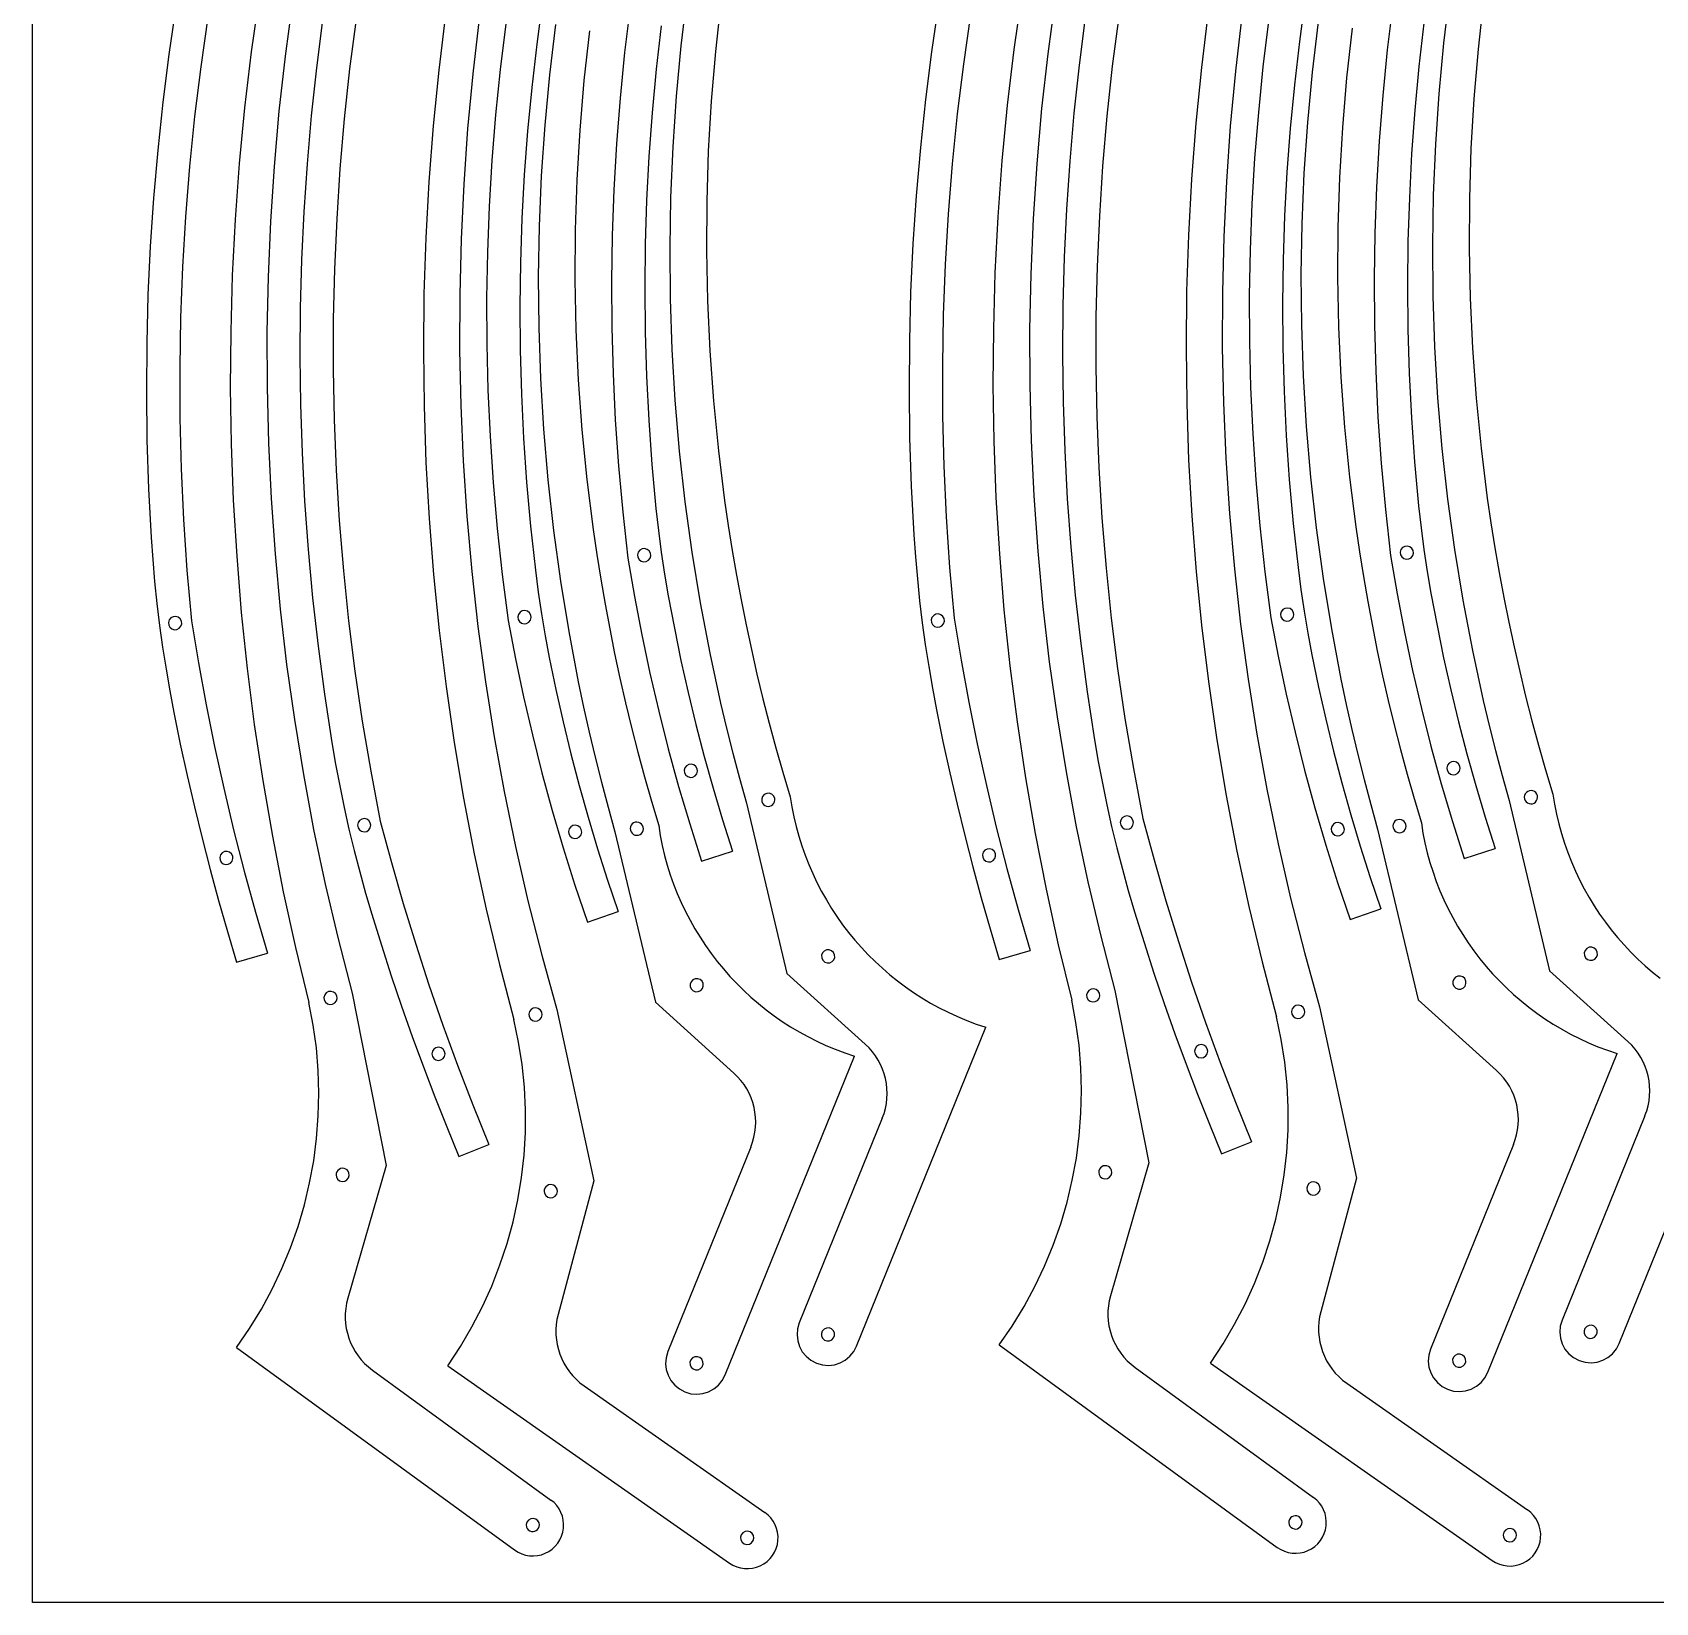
# Model space of a CAD drawing. Extents: x 0 to 2413, y 0 to 1207.
# Drawn here: x 0 to 735, y 0 to 711 of the extents above; entities that cross this region are included whole.
import ezdxf

# ---------------------------------------------------------------- set-up
doc = ezdxf.new("R2010")
doc.units = 0

msp = doc.modelspace()

# ---------------------------------------------------------------- linework, layer by layer
at = {"layer": 'Layer 1', "color": 7}
for points in [[(296.574326, 728.112916), (293.858729, 705.346727), (291.723201, 682.515329), (290.169233, 659.630005), (289.198318, 636.702041), (288.811947, 613.742722), (289.011612, 590.763331), (289.798805, 567.775153), (291.175019, 544.789473), (293.141745, 521.817575), (295.700475, 498.870744), (298.852701, 475.960265), (302.599915, 453.097422), (306.943609, 430.293499), (309.339602, 418.91716), (311.885274, 407.559782), (314.580813, 396.222777), (317.426404, 384.907555), (320.422234, 373.615526), (323.568489, 362.348102)], [(448.27705, 728.954141), (444.735164, 703.789193), (441.752451, 678.554853), (439.329924, 653.260588), (437.468595, 627.915865), (436.169478, 602.530149), (435.433584, 577.112907), (435.261927, 551.673606), (435.655519, 526.221712), (436.615373, 500.766692), (438.142502, 475.318013), (440.237918, 449.88514), (442.902633, 424.477541), (446.137662, 399.104681), (449.944015, 373.776028), (454.322707, 348.501048), (459.274749, 323.289207), (464.801154, 298.149972), (470.902935, 273.092809)], [(642.070326, 729.292916), (639.354729, 706.526727), (637.219201, 683.695329), (635.665233, 660.810005), (634.694318, 637.882041), (634.307947, 614.922722), (634.507612, 591.943331), (635.294805, 568.955153), (636.671019, 545.969473), (638.637745, 522.997575), (641.196475, 500.050744), (644.348701, 477.140265), (648.095915, 454.277422), (652.439609, 431.473499), (654.835602, 420.09716), (657.381274, 408.739782), (660.076813, 397.402777), (662.922404, 386.087555), (665.918234, 374.795526), (669.064489, 363.528102)], [(65.130489, 723.117704), (61.943826, 701.516979), (59.185415, 679.844743), (56.856902, 658.1073), (54.959934, 636.310954), (53.496159, 614.462008), (52.467224, 592.566765), (51.874775, 570.631528), (51.720461, 548.662601), (52.005929, 526.666287), (52.732825, 504.64889), (53.902797, 482.616712)], [(102.78105, 727.774141), (99.239164, 702.609193), (96.256451, 677.374853), (93.833924, 652.080588), (91.972595, 626.735865), (90.673478, 601.350149), (89.937584, 575.932907), (89.765927, 550.493606), (90.159519, 525.041712), (91.119373, 499.586692), (92.646502, 474.138013), (94.741918, 448.70514), (97.406633, 423.297541), (100.641662, 397.924681), (104.448015, 372.596028), (108.826707, 347.321048), (113.778749, 322.109207), (119.305154, 296.969972), (125.406935, 271.912809)], [(117.935543, 725.497924), (114.589247, 700.656281), (111.807955, 675.748136), (109.592649, 650.783288), (107.94431, 625.771533), (106.863919, 600.722671), (106.352459, 575.6465), (106.41091, 550.552817), (107.040256, 525.451422), (108.241476, 500.352113), (110.015554, 475.264688), (112.36347, 450.198944), (115.286206, 425.164682), (118.784745, 400.171698), (122.860067, 375.229791), (127.513154, 350.348759), (132.744988, 325.538401), (138.556551, 300.808515), (144.948824, 276.1689)], [(231.250689, 725.841961), (228.575414, 706.209357), (226.299543, 686.518483), (224.424355, 666.775436), (222.951128, 646.986316), (221.88114, 627.157219), (221.21567, 607.294244), (220.955996, 587.403489), (221.103397, 567.491052), (221.659151, 547.563031), (222.624537, 527.625524), (224.000832, 507.684628), (225.789316, 487.746443), (227.991267, 467.817066)], [(270.829008, 722.96069), (268.346438, 702.353943), (266.295526, 681.688709), (264.677743, 660.971746), (263.494559, 640.209817), (262.747444, 619.409682), (262.437871, 598.578103), (262.567308, 577.721839), (263.137226, 556.847652), (264.149097, 535.962302), (265.604391, 515.072551), (267.504578, 494.18516), (269.851129, 473.306888)], [(311.989972, 725.226846), (309.504467, 702.772876), (307.605026, 680.25816), (306.293096, 657.69439), (305.570127, 635.09326), (305.437569, 612.466464), (305.896869, 589.825695), (306.949477, 567.182647), (308.596842, 544.549013), (310.840413, 521.936486), (313.681639, 499.356761), (315.326825, 488.082852), (317.121969, 476.82153), (319.06725, 465.574254), (321.162851, 454.342487), (323.408952, 443.12769), (325.805734, 431.931326), (328.35338, 420.754855), (331.052069, 409.599739), (333.901983, 398.467441), (336.903303, 387.359422), (340.05621, 376.277143), (343.360885, 365.222066)], [(410.626489, 724.297704), (407.439826, 702.696979), (404.681415, 681.024743), (402.352902, 659.2873), (400.455934, 637.490954), (398.992159, 615.642008), (397.963224, 593.746765), (397.370775, 571.811528), (397.216461, 549.842601), (397.501929, 527.846287), (398.228825, 505.82889), (399.398797, 483.796712)], [(463.431543, 726.677924), (460.085247, 701.836281), (457.303955, 676.928136), (455.088649, 651.963288), (453.44031, 626.951533), (452.359919, 601.902671), (451.848459, 576.8265), (451.90691, 551.732817), (452.536256, 526.631422), (453.737476, 501.532113), (455.511554, 476.444688), (457.85947, 451.378944), (460.782206, 426.344682), (464.280745, 401.351698), (468.356067, 376.409791), (473.009154, 351.528759), (478.240988, 326.718401), (484.052551, 301.988515), (490.444824, 277.3489)], [(532.787216, 720.798922), (529.706165, 695.573406), (527.185464, 670.288736), (525.22595, 644.954397), (523.828464, 619.579871), (522.993845, 594.174642), (522.722932, 568.748194), (523.016565, 543.310009), (523.875583, 517.869572), (525.300825, 492.436365), (527.29313, 467.019873), (529.853339, 441.629578), (532.98229, 416.274964), (536.680823, 390.965515), (540.949777, 365.710714), (545.789991, 340.520044), (551.202305, 315.402989), (557.187559, 290.369032), (563.746591, 265.427657)], [(576.746689, 727.021961), (574.071414, 707.389357), (571.795543, 687.698483), (569.920355, 667.955436), (568.447128, 648.166316), (567.37714, 628.337219), (566.71167, 608.474244), (566.451996, 588.583489), (566.599397, 568.671052), (567.155151, 548.743031), (568.120537, 528.805524), (569.496832, 508.864628), (571.285316, 488.926443), (573.487267, 468.997066)], [(616.325008, 724.14069), (613.842438, 703.533943), (611.791526, 682.868709), (610.173743, 662.151746), (608.990559, 641.389817), (608.243444, 620.589682), (607.933871, 599.758103), (608.063308, 578.901839), (608.633226, 558.027652), (609.645097, 537.142302), (611.100391, 516.252551), (613.000578, 495.36516), (615.347129, 474.486888)], [(657.485972, 726.406846), (655.000467, 703.952876), (653.101026, 681.43816), (651.789096, 658.87439), (651.066127, 636.27326), (650.933569, 613.646464), (651.392869, 591.005695), (652.445477, 568.362647), (654.092842, 545.729013), (656.336413, 523.116486), (659.177639, 500.536761), (660.822825, 489.262852), (662.617969, 478.00153), (664.56325, 466.754254), (666.658851, 455.522487), (668.904952, 444.30769), (671.301734, 433.111326), (673.84938, 421.934855), (676.548069, 410.779739), (679.397983, 399.647441), (682.399303, 388.539422), (685.55221, 377.457143), (688.856885, 366.402066)], [(79.610209, 718.44723), (76.360449, 695.934166), (73.582987, 673.345773), (71.279616, 650.689446), (69.452129, 627.972583), (68.102319, 605.202581), (67.231978, 582.386835), (66.842901, 559.532744), (66.936879, 536.647703), (67.515706, 513.739109), (68.581176, 490.81436), (70.13508, 467.880852), (72.179212, 444.945983)], [(131.499648, 717.045515), (128.74857, 695.41429), (126.426668, 673.728645), (124.534958, 651.995015), (123.074452, 630.219837), (122.046164, 608.409545), (121.451109, 586.570575), (121.2903, 564.709363), (121.56475, 542.832345), (122.275475, 520.945956), (123.423487, 499.056632), (125.009801, 477.170809), (127.03543, 455.294921), (129.501388, 433.435406), (132.40869, 411.598698), (135.758348, 389.791233)], [(146.701782, 717.474362), (143.801949, 694.937794), (141.375355, 672.342964), (139.42305, 649.697411), (137.946085, 627.008671), (136.94551, 604.284284), (136.422376, 581.531787), (136.377734, 558.758719), (136.812632, 535.972617), (137.728123, 513.181021), (139.125257, 490.391468), (141.005084, 467.611496), (143.368654, 444.848644), (146.217018, 422.11045), (149.551226, 399.404451), (153.372329, 376.738187), (157.681378, 354.119195)], [(187.291216, 719.618922), (184.210165, 694.393406), (181.689464, 669.108736), (179.72995, 643.774397), (178.332464, 618.399871), (177.497845, 592.994642), (177.226932, 567.568194), (177.520565, 542.130009), (178.379583, 516.689572), (179.804825, 491.256365), (181.79713, 465.839873), (184.357339, 440.449578), (187.48629, 415.094964), (191.184823, 389.785515), (195.453777, 364.530714), (200.293991, 339.340044), (205.706305, 314.222989), (211.691559, 289.189032), (218.250591, 264.247657)], [(202.484792, 717.620245), (199.593387, 692.721558), (197.268107, 667.766713), (195.509755, 642.765524), (194.319133, 617.727807), (193.697043, 592.663376), (193.644288, 567.582046), (194.16167, 542.493631), (195.24999, 517.407945), (196.910053, 492.334804), (199.142659, 467.284022), (201.948611, 442.265413), (205.328712, 417.288792), (209.283763, 392.363974), (213.814567, 367.500774), (218.921927, 342.709005), (224.606643, 317.998483), (230.86952, 293.379022), (237.711359, 268.860437)], [(214.609837, 715.314657), (212.073201, 694.723331), (209.967873, 674.074633), (208.2952, 653.37535), (207.05653, 632.632268), (206.253209, 611.852174), (205.886583, 591.041855), (205.957999, 570.208098), (206.468804, 549.357689), (207.420345, 528.497414), (208.813968, 507.634061), (210.651021, 486.774415), (212.932849, 465.925265), (215.6608, 445.093395)], [(237.028335, 715.043256), (234.312738, 692.277068), (232.177209, 669.445669), (230.623242, 646.560346), (229.652326, 623.632382), (229.265955, 600.673062), (229.46562, 577.693671), (230.252814, 554.705493), (231.629027, 531.719813), (233.595753, 508.747915), (236.154483, 485.801085), (239.306709, 462.890605), (243.053923, 440.027762), (247.397617, 417.22384), (249.79361, 405.8475), (252.339283, 394.490123), (255.034821, 383.153117), (257.880412, 371.837895), (260.876242, 360.545867), (264.022498, 349.278442)], [(284.902911, 714.49707), (282.667004, 694.791615), (280.832149, 675.032743), (279.399734, 655.226527), (278.37115, 635.379041), (277.747786, 615.49636), (277.531033, 595.584556), (277.72228, 575.649703), (278.322916, 555.697875), (279.334332, 535.735146), (280.757916, 515.767588), (282.59506, 495.801277)], [(425.106209, 719.62723), (421.856449, 697.114166), (419.078987, 674.525773), (416.775616, 651.869446), (414.948129, 629.152583), (413.598319, 606.382581), (412.727978, 583.566835), (412.338901, 560.712744), (412.432879, 537.827703), (413.011706, 514.919109), (414.077176, 491.99436), (415.63108, 469.060852), (417.675212, 446.125983)], [(476.995648, 718.225515), (474.24457, 696.59429), (471.922668, 674.908645), (470.030958, 653.175015), (468.570452, 631.399837), (467.542164, 609.589545), (466.947109, 587.750575), (466.7863, 565.889363), (467.06075, 544.012345), (467.771475, 522.125956), (468.919487, 500.236632), (470.505801, 478.350809), (472.53143, 456.474921), (474.997388, 434.615406), (477.90469, 412.778698), (481.254348, 390.971233)], [(492.197782, 718.654362), (489.297949, 696.117794), (486.871355, 673.522964), (484.91905, 650.877411), (483.442085, 628.188671), (482.44151, 605.464284), (481.918376, 582.711787), (481.873734, 559.938719), (482.308632, 537.152617), (483.224123, 514.361021), (484.621257, 491.571468), (486.501084, 468.791496), (488.864654, 446.028644), (491.713018, 423.29045), (495.047226, 400.584451), (498.868329, 377.918187), (503.177378, 355.299195)], [(547.980792, 718.800245), (545.089387, 693.901558), (542.764107, 668.946713), (541.005755, 643.945524), (539.815133, 618.907807), (539.193043, 593.843376), (539.140288, 568.762046), (539.65767, 543.673631), (540.74599, 518.587945), (542.406053, 493.514804), (544.638659, 468.464022), (547.444611, 443.445413), (550.824712, 418.468792), (554.779763, 393.543974), (559.310567, 368.680774), (564.417927, 343.889005), (570.102643, 319.178483), (576.36552, 294.559022), (583.207359, 270.040437)], [(560.105837, 716.494657), (557.569201, 695.903331), (555.463873, 675.254633), (553.7912, 654.55535), (552.55253, 633.812268), (551.749209, 613.032174), (551.382583, 592.221855), (551.453999, 571.388098), (551.964804, 550.537689), (552.916345, 529.677414), (554.309968, 508.814061), (556.147021, 487.954415), (558.428849, 467.105265), (561.1568, 446.273395)], [(582.524335, 716.223256), (579.808738, 693.457068), (577.673209, 670.625669), (576.119242, 647.740346), (575.148326, 624.812382), (574.761955, 601.853062), (574.96162, 578.873671), (575.748814, 555.885493), (577.125027, 532.899813), (579.091753, 509.927915), (581.650483, 486.981085), (584.802709, 464.070605), (588.549923, 441.207762), (592.893617, 418.40384), (595.28961, 407.0275), (597.835283, 395.670123), (600.530821, 384.333117), (603.376412, 373.017895), (606.372242, 361.725867), (609.518498, 350.458442)], [(597.939981, 713.337187), (595.454476, 690.883217), (593.555034, 668.368501), (592.243104, 645.804731), (591.520136, 623.203601), (591.387577, 600.576805), (591.846877, 577.936036), (592.899486, 555.292988), (594.546851, 532.659353), (596.790422, 510.046827), (599.631647, 487.467101), (601.276834, 476.193193), (603.071977, 464.93187), (605.017258, 453.684595), (607.112859, 442.452827), (609.35896, 431.238031), (611.755743, 420.041666), (614.303388, 408.865195), (617.002077, 397.71008), (619.851991, 386.577782), (622.853311, 375.469762), (626.006218, 364.387483), (629.310894, 353.332406)], [(630.398911, 715.67707), (628.163004, 695.971615), (626.328149, 676.212743), (624.895734, 656.406527), (623.86715, 636.559041), (623.243786, 616.67636), (623.027033, 596.764556), (623.21828, 576.829703), (623.818916, 556.877875), (624.830332, 536.915146), (626.253916, 516.947588), (628.09106, 496.981277)], [(252.443981, 712.157187), (249.958476, 689.703217), (248.059034, 667.188501), (246.747104, 644.624731), (246.024136, 622.023601), (245.891577, 599.396805), (246.350877, 576.756036), (247.403486, 554.112988), (249.050851, 531.479353), (251.294422, 508.866827), (254.135647, 486.287101), (255.780834, 475.013193), (257.575977, 463.75187), (259.521258, 452.504595), (261.616859, 441.272827), (263.86296, 430.058031), (266.259743, 418.861666), (268.807388, 407.685195), (271.506077, 396.53008), (274.355991, 385.397782), (277.357311, 374.289762), (280.510218, 363.207483), (283.814894, 352.152406)], [(282.59506, 495.801277), (283.706516, 485.867828), (285.003931, 475.957838), (286.486936, 466.073918), (288.155166, 456.218679)], [(628.09106, 496.981277), (629.202516, 487.047828), (630.499931, 477.137838), (631.982936, 467.253918), (633.651166, 457.398679)], [(53.902797, 482.616712), (54.615556, 472.641908), (55.492622, 462.682256), (56.533731, 452.739781), (57.738622, 442.816506), (59.10703, 432.914455), (60.638694, 423.035653), (62.33335, 413.182123), (64.190737, 403.35589)], [(399.398797, 483.796712), (400.111556, 473.821908), (400.988622, 463.862256), (402.029731, 453.919781), (403.234622, 443.996506), (404.60303, 434.094455), (406.134694, 424.215653), (407.82935, 414.362123), (409.686737, 404.53589)], [(624.090406, 478.461605), (622.942774, 478.778151), (621.802339, 478.635311), (620.798542, 478.075502), (620.060823, 477.14114), (619.743079, 475.993839), (619.884729, 474.853256), (620.44349, 473.848875), (621.377081, 473.110181), (622.524714, 472.793635), (623.665149, 472.936475), (624.668946, 473.496284), (625.406665, 474.430645), (625.724409, 475.577947), (625.582759, 476.71853), (625.023998, 477.722911), (624.090406, 478.461605), (624.090406, 478.461605)], [(269.851129, 473.306888), (272.836304, 455.87579), (276.16227, 438.511704), (279.82782, 421.219598), (283.831746, 404.00444), (288.172843, 386.871198), (292.849902, 369.82484), (297.861717, 352.870335), (303.207081, 336.01265)], [(278.594406, 477.281605), (277.446774, 477.598151), (276.306339, 477.455311), (275.302542, 476.895502), (274.564823, 475.96114), (274.247079, 474.813839), (274.388729, 473.673256), (274.94749, 472.668875), (275.881081, 471.930181), (277.028714, 471.613635), (278.169149, 471.756475), (279.172946, 472.316284), (279.910665, 473.250645), (280.228409, 474.397947), (280.086759, 475.53853), (279.527998, 476.542911), (278.594406, 477.281605), (278.594406, 477.281605)], [(615.347129, 474.486888), (618.332304, 457.05579), (621.65827, 439.691704), (625.32382, 422.399598), (629.327746, 405.18444), (633.668843, 388.051198), (638.345902, 371.00484), (643.357717, 354.050335), (648.703081, 337.19265)], [(227.991267, 467.817066), (229.284185, 457.905602), (230.7626, 448.020994), (232.426099, 438.165845), (234.274267, 428.342759)], [(573.487267, 468.997066), (574.780185, 459.085602), (576.2586, 449.200994), (577.922099, 439.345845), (579.770267, 429.522759)], [(288.155166, 456.218679), (290.9097, 441.554362), (293.915798, 426.942932), (297.172651, 412.387607), (300.67945, 397.891608), (304.435389, 383.458156), (308.439657, 369.09047), (312.691446, 354.79177), (317.189949, 340.565277)], [(633.651166, 457.398679), (636.4057, 442.734362), (639.411798, 428.122932), (642.668651, 413.567607), (646.17545, 399.071608), (649.931389, 384.638156), (653.935657, 370.27047), (658.187446, 355.97177), (662.685949, 341.745277)], [(224.329941, 449.22733), (223.177001, 449.522132), (222.039836, 449.358107), (221.04693, 448.780018), (220.326768, 447.832629), (220.030085, 446.680171), (220.192254, 445.54274), (220.768722, 444.548892), (221.714935, 443.827185), (222.867875, 443.532383), (224.005041, 443.696408), (224.997947, 444.274497), (225.718108, 445.221886), (226.014792, 446.374344), (225.852622, 447.511775), (225.276154, 448.505623), (224.329941, 449.22733), (224.329941, 449.22733)], [(569.825941, 450.40733), (568.673001, 450.702132), (567.535836, 450.538107), (566.54293, 449.960018), (565.822768, 449.012629), (565.526085, 447.860171), (565.688254, 446.72274), (566.264722, 445.728892), (567.210935, 445.007185), (568.363875, 444.712383), (569.501041, 444.876408), (570.493947, 445.454497), (571.214108, 446.401886), (571.510792, 447.554344), (571.348622, 448.691775), (570.772154, 449.685623), (569.825941, 450.40733), (569.825941, 450.40733)], [(66.190402, 446.491782), (65.052582, 446.839212), (63.909378, 446.72784), (62.891092, 446.196415), (62.128025, 445.283688), (61.778222, 444.146595), (61.887208, 443.003162), (62.416507, 441.983769), (63.32764, 441.218799), (64.465461, 440.871369), (65.608664, 440.982741), (66.62695, 441.514166), (67.390017, 442.426893), (67.739821, 443.563986), (67.630834, 444.70742), (67.101535, 445.726812), (66.190402, 446.491782), (66.190402, 446.491782)], [(72.179212, 444.945983), (75.332148, 425.872724), (78.81774, 406.861963), (82.634995, 387.91803), (86.782923, 369.045256), (91.26053, 350.24797), (96.066827, 331.530504), (101.200821, 312.897187), (106.66152, 294.35235)], [(215.6608, 445.093395), (218.964228, 427.719796), (222.607165, 410.419429), (226.588312, 393.19724), (230.906373, 376.058173), (235.56005, 359.007175), (240.548045, 342.04919), (245.86906, 325.189164), (251.521798, 308.432042)], [(411.686402, 447.671782), (410.548582, 448.019212), (409.405378, 447.90784), (408.387092, 447.376415), (407.624025, 446.463688), (407.274222, 445.326595), (407.383208, 444.183162), (407.912507, 443.163769), (408.82364, 442.398799), (409.961461, 442.051369), (411.104664, 442.162741), (412.12295, 442.694166), (412.886017, 443.606893), (413.235821, 444.743986), (413.126834, 445.88742), (412.597535, 446.906812), (411.686402, 447.671782), (411.686402, 447.671782)], [(417.675212, 446.125983), (420.828148, 427.052724), (424.31374, 408.041963), (428.130995, 389.09803), (432.278923, 370.225256), (436.75653, 351.42797), (441.562827, 332.710504), (446.696821, 314.077187), (452.15752, 295.53235)], [(561.1568, 446.273395), (564.460228, 428.899796), (568.103165, 411.599429), (572.084312, 394.37724), (576.402373, 377.238173), (581.05605, 360.187175), (586.044045, 343.22919), (591.36506, 326.369164), (597.017798, 309.612042)], [(234.274267, 428.342759), (237.296501, 413.731266), (240.569289, 399.177251), (244.091764, 384.683917), (247.863059, 370.25447), (251.882308, 355.892115), (256.148642, 341.600056), (260.661195, 327.381499), (265.419099, 313.239648)], [(579.770267, 429.522759), (582.792501, 414.911266), (586.065289, 400.357251), (589.587764, 385.863917), (593.359059, 371.43447), (597.378308, 357.072115), (601.644642, 342.780056), (606.157195, 328.561499), (610.915099, 314.419648)], [(409.686737, 404.53589), (412.606044, 390.240094), (415.706772, 375.984364), (418.988491, 361.77042), (422.450768, 347.599983), (426.09317, 333.474773), (429.915266, 319.396511), (433.916624, 305.366918), (438.096812, 291.387713)], [(64.190737, 403.35589), (67.110044, 389.060094), (70.210772, 374.804364), (73.492491, 360.59042), (76.954768, 346.419983), (80.59717, 332.294773), (84.419266, 318.216511), (88.420624, 304.186918), (92.600812, 290.207713)], [(135.758348, 389.791233), (137.457034, 379.936324), (139.317713, 370.11279), (141.339923, 360.322621), (143.523201, 350.567803), (145.867086, 340.850325), (148.371115, 331.172175), (151.034826, 321.53534), (153.857757, 311.94181)], [(481.254348, 390.971233), (482.953034, 381.116324), (484.813713, 371.29279), (486.835923, 361.502621), (489.019201, 351.747803), (491.363086, 342.030325), (493.867115, 332.352175), (496.530826, 322.71534), (499.353757, 313.12181)], [(299.73144, 379.655637), (298.584454, 379.97052), (297.445098, 379.826827), (296.442441, 379.266954), (295.705551, 378.333295), (295.387892, 377.187075), (295.528825, 376.047374), (296.086268, 375.043364), (297.018141, 374.304216), (298.165126, 373.989333), (299.304482, 374.133026), (300.30714, 374.692899), (301.044029, 375.626558), (301.361689, 376.772778), (301.220756, 377.912479), (300.663312, 378.916489), (299.73144, 379.655637), (299.73144, 379.655637)], [(645.22744, 380.835637), (644.080454, 381.15052), (642.941098, 381.006827), (641.938441, 380.446954), (641.201551, 379.513295), (640.883892, 378.367075), (641.024825, 377.227374), (641.582268, 376.223364), (642.514141, 375.484216), (643.661126, 375.169333), (644.800482, 375.313026), (645.80314, 375.872899), (646.540029, 376.806558), (646.857689, 377.952778), (646.716756, 379.092479), (646.159312, 380.096489), (645.22744, 380.835637), (645.22744, 380.835637)], [(681.872582, 365.686882), (681.583456, 366.421658), (681.121565, 367.04612), (680.514923, 367.531179), (679.791546, 367.847746), (679.010648, 367.964744), (678.238902, 367.876965), (677.515508, 367.594128), (676.879664, 367.125948), (676.387893, 366.508169), (676.078038, 365.795929), (675.961285, 365.028032), (676.048819, 364.243285), (676.337945, 363.50851), (676.799836, 362.884047), (677.406478, 362.398988), (678.129856, 362.082421), (678.910753, 361.965424), (679.682499, 362.053202), (680.405893, 362.33604), (681.041737, 362.80422), (681.533508, 363.421998), (681.843363, 364.134239), (681.960116, 364.902135), (681.872582, 365.686882), (681.872582, 365.686882)], [(323.569521, 362.34838), (341.914251, 285.131064)], [(336.376582, 364.506882), (335.866795, 365.583595), (335.013323, 366.354483), (333.93306, 366.749092), (332.742902, 366.696965), (331.666189, 366.187179), (330.895301, 365.333706), (330.500693, 364.253444), (330.552819, 363.063285), (330.841945, 362.32851), (331.303836, 361.704047), (331.910478, 361.218988), (332.633856, 360.902421), (333.414753, 360.785424), (334.186499, 360.873202), (334.909893, 361.15604), (335.545737, 361.62422), (336.037508, 362.241998), (336.347363, 362.954239), (336.464116, 363.722135), (336.376582, 364.506882), (336.376582, 364.506882)], [(343.360885, 365.222066), (344.106762, 360.658949), (345.010155, 356.147999), (346.068383, 351.692377), (347.278763, 347.295242), (348.638612, 342.959754), (350.145247, 338.689073), (351.795988, 334.486357), (353.58815, 330.354769), (355.519051, 326.297466), (357.58601, 322.317608), (359.786343, 318.418357), (362.117368, 314.60287), (364.576403, 310.874309), (367.160764, 307.235832), (369.86777, 303.6906), (372.694739, 300.241773), (375.638987, 296.892509), (378.697832, 293.64597), (381.868592, 290.505314), (385.148584, 287.473702), (388.535125, 284.554292), (392.025534, 281.750246), (395.617128, 279.064723), (399.307224, 276.500882), (403.093139, 274.061883), (406.972193, 271.750887), (410.9417, 269.571052), (414.998981, 267.525539), (419.141351, 265.617508), (423.366129, 263.850117), (427.670631, 262.226528), (432.052176, 260.749899)], [(669.065521, 363.52838), (687.410251, 286.311064)], [(688.856885, 366.402066), (689.602762, 361.838949), (690.506155, 357.327999), (691.564383, 352.872377), (692.774763, 348.475242), (694.134612, 344.139754), (695.641247, 339.869073), (697.291988, 335.666357), (699.08415, 331.534769), (701.015051, 327.477466), (703.08201, 323.497608), (705.282343, 319.598357), (707.613368, 315.78287), (710.072403, 312.054309), (712.656764, 308.415832), (715.36377, 304.8706), (718.190739, 301.421773), (721.134987, 298.072509), (724.193832, 294.82597), (727.364592, 291.685314), (730.644584, 288.653702), (734.031125, 285.734292), (737.521534, 282.930246)], [(151.568743, 355.063312), (150.402383, 355.295513), (149.276326, 355.070982), (148.316237, 354.441181), (147.647782, 353.457575), (147.412495, 352.291833), (147.634046, 351.165186), (148.261304, 350.203434), (149.243138, 349.532379), (150.409498, 349.300177), (151.535555, 349.524708), (152.495644, 350.154509), (153.164099, 351.138115), (153.399386, 352.303857), (153.177835, 353.430504), (152.550577, 354.392256), (151.568743, 355.063312), (151.568743, 355.063312)], [(157.681378, 354.119195), (162.710713, 335.452758), (168.064863, 316.881508), (173.742412, 298.409656), (179.741944, 280.041411), (186.062042, 261.780986), (192.70129, 243.632589), (199.658272, 225.600434), (206.931572, 207.688728)], [(276.83059, 351.437223), (276.541464, 352.171999), (276.079573, 352.796461), (275.472931, 353.28152), (274.749554, 353.598087), (273.968656, 353.715084), (273.196911, 353.627306), (272.473516, 353.344468), (271.837673, 352.876289), (271.345901, 352.25851), (271.036046, 351.546269), (270.919294, 350.778373), (271.006828, 349.993626), (271.295954, 349.25885), (271.757845, 348.634388), (272.364486, 348.149329), (273.087864, 347.832762), (273.868762, 347.715765), (274.640507, 347.803543), (275.363902, 348.08638), (275.999745, 348.55456), (276.491517, 349.172339), (276.801371, 349.884579), (276.918124, 350.652476), (276.83059, 351.437223), (276.83059, 351.437223)], [(497.064743, 356.243312), (495.898383, 356.475513), (494.772326, 356.250982), (493.812237, 355.621181), (493.143782, 354.637575), (492.908495, 353.471833), (493.130046, 352.345186), (493.757304, 351.383434), (494.739138, 350.712379), (495.905498, 350.480177), (497.031555, 350.704708), (497.991644, 351.334509), (498.660099, 352.318115), (498.895386, 353.483857), (498.673835, 354.610504), (498.046577, 355.572256), (497.064743, 356.243312), (497.064743, 356.243312)], [(503.177378, 355.299195), (508.206713, 336.632758), (513.560863, 318.061508), (519.238412, 299.589656), (525.237944, 281.221411), (531.558042, 262.960986), (538.19729, 244.812589), (545.154272, 226.780434), (552.427572, 208.868728)], [(592.744676, 353.184211), (591.592188, 353.477911), (590.455753, 353.313329), (589.463608, 352.73521), (588.743993, 351.788298), (588.447354, 350.636562), (588.609037, 349.499711), (589.184623, 348.506095), (590.129697, 347.784067), (591.282185, 347.490366), (592.41862, 347.654948), (593.410765, 348.233068), (594.13038, 349.17998), (594.427019, 350.331715), (594.265336, 351.468566), (593.68975, 352.462182), (592.744676, 353.184211), (592.744676, 353.184211)], [(622.32659, 352.617223), (622.037464, 353.351999), (621.575573, 353.976461), (620.968931, 354.46152), (620.245554, 354.778087), (619.464656, 354.895084), (618.692911, 354.807306), (617.969516, 354.524468), (617.333673, 354.056289), (616.841901, 353.43851), (616.532046, 352.726269), (616.415294, 351.958373), (616.502828, 351.173626), (616.791954, 350.43885), (617.253845, 349.814388), (617.860486, 349.329329), (618.583864, 349.012762), (619.364762, 348.895765), (620.136507, 348.983543), (620.859902, 349.26638), (621.495745, 349.73456), (621.987517, 350.352339), (622.297371, 351.064579), (622.414124, 351.832476), (622.32659, 352.617223), (622.32659, 352.617223)], [(629.310894, 353.332406), (630.05677, 348.769289), (630.960164, 344.25834), (632.018391, 339.802718), (633.228771, 335.405582), (634.58862, 331.070094), (636.095255, 326.799413), (637.745995, 322.596697), (639.538158, 318.465108), (641.469059, 314.407805), (643.536018, 310.427948), (645.736351, 306.528696), (648.067376, 302.71321), (650.52641, 298.984648), (653.110772, 295.346172), (655.817778, 291.80094), (658.644746, 288.352112), (661.588994, 285.002848), (664.64784, 281.756309), (667.818599, 278.615653), (671.098591, 275.58404), (674.485133, 272.664631), (677.975542, 269.860585), (681.567136, 267.175061), (685.257232, 264.61122), (689.043147, 262.172222), (692.922201, 259.861225), (696.891709, 257.681391), (700.948989, 255.635878), (705.091359, 253.727846), (709.316137, 251.960455), (713.620639, 250.336866), (718.002184, 248.860237)], [(247.248676, 352.004211), (246.096188, 352.297911), (244.959753, 352.133329), (243.967608, 351.55521), (243.247993, 350.608298), (242.951354, 349.456562), (243.113037, 348.319711), (243.688623, 347.326095), (244.633697, 346.604067), (245.786185, 346.310366), (246.92262, 346.474948), (247.914765, 347.053068), (248.63438, 347.99998), (248.931019, 349.151715), (248.769336, 350.288566), (248.19375, 351.282182), (247.248676, 352.004211), (247.248676, 352.004211)], [(264.02353, 349.27872), (282.36826, 272.061405)], [(283.814894, 352.152406), (284.56077, 347.589289), (285.464164, 343.07834), (286.522391, 338.622718), (287.732771, 334.225582), (289.09262, 329.890094), (290.599255, 325.619413), (292.249995, 321.416697), (294.042158, 317.285108), (295.973059, 313.227805), (298.040018, 309.247948), (300.240351, 305.348696), (302.571376, 301.53321), (305.03041, 297.804648), (307.614772, 294.166172), (310.321778, 290.62094), (313.148746, 287.172112), (316.092994, 283.822848), (319.15184, 280.576309), (322.322599, 277.435653), (325.602591, 274.40404), (328.989133, 271.484631), (332.479542, 268.680585), (336.071136, 265.995061), (339.761232, 263.43122), (343.547147, 260.992222), (347.426201, 258.681225), (351.395709, 256.501391), (355.452989, 254.455878), (359.595359, 252.547846), (363.820137, 250.780455), (368.124639, 249.156866), (372.506184, 247.680237)], [(609.51953, 350.45872), (627.86426, 273.241405)], [(89.403009, 340.088713), (88.26581, 340.434406), (87.123696, 340.322122), (86.106585, 339.790598), (85.344395, 338.878572), (84.99471, 337.742594), (85.102982, 336.600092), (85.63093, 335.581121), (86.540274, 334.815732), (87.677474, 334.470039), (88.819588, 334.582323), (89.836698, 335.113847), (90.598888, 336.025873), (90.948573, 337.161852), (90.840302, 338.304353), (90.312353, 339.323324), (89.403009, 340.088713), (89.403009, 340.088713)], [(303.206949, 336.01273), (317.191457, 340.5657)], [(434.899009, 341.268713), (433.76181, 341.614406), (432.619696, 341.502122), (431.602585, 340.970598), (430.840395, 340.058572), (430.49071, 338.922594), (430.598982, 337.780092), (431.12693, 336.761121), (432.036274, 335.995732), (433.173474, 335.650039), (434.315588, 335.762323), (435.332698, 336.293847), (436.094888, 337.205873), (436.444573, 338.341852), (436.336302, 339.484353), (435.808353, 340.503324), (434.899009, 341.268713), (434.899009, 341.268713)], [(648.702949, 337.19273), (662.687457, 341.7457)], [(153.857757, 311.94181), (158.180721, 298.006102), (162.680239, 284.128259), (167.355708, 270.309949), (172.20653, 256.552841), (177.232102, 242.858605), (182.431825, 229.22891), (187.805098, 215.665424), (193.35132, 202.169818)], [(251.521665, 308.432148), (265.420607, 313.240071)], [(499.353757, 313.12181), (503.676721, 299.186102), (508.176239, 285.308259), (512.851708, 271.489949), (517.70253, 257.732841), (522.728102, 244.038605), (527.927825, 230.40891), (533.301098, 216.845424), (538.84732, 203.349818)], [(597.017665, 309.612148), (610.916607, 314.420071)], [(92.601077, 290.20816), (106.661547, 294.35211)], [(363.510151, 293.606742), (362.999654, 294.682109), (362.146237, 295.451825), (361.066573, 295.845664), (359.877334, 295.793396), (358.801369, 295.284164), (358.03065, 294.431651), (357.635544, 293.35245), (357.686414, 292.163151), (358.196911, 291.087784), (359.050328, 290.318068), (360.129992, 289.924229), (361.319231, 289.976497), (362.395196, 290.48573), (363.165915, 291.338242), (363.561021, 292.417443), (363.510151, 293.606742), (363.510151, 293.606742)], [(438.097077, 291.38816), (452.157547, 295.53211)], [(709.006151, 294.786742), (708.495654, 295.862109), (707.642237, 296.631825), (706.562573, 297.025664), (705.373334, 296.973396), (704.297369, 296.464164), (703.52665, 295.611651), (703.131544, 294.53245), (703.182414, 293.343151), (703.692911, 292.267784), (704.546328, 291.498068), (705.625992, 291.104229), (706.815231, 291.156497), (707.891196, 291.66573), (708.661915, 292.518242), (709.057021, 293.597443), (709.006151, 294.786742), (709.006151, 294.786742)], [(303.964159, 280.537083), (303.453663, 281.61245), (302.600246, 282.382166), (301.520581, 282.776004), (300.331343, 282.723737), (299.255377, 282.214504), (298.484659, 281.361992), (298.089552, 280.282791), (298.140423, 279.093492), (298.650919, 278.018125), (299.504336, 277.248408), (300.584001, 276.85457), (301.773239, 276.906837), (302.849205, 277.41607), (303.619923, 278.268583), (304.015029, 279.347784), (303.964159, 280.537083), (303.964159, 280.537083)], [(341.914251, 285.131064), (377.422163, 253.074214)], [(649.460159, 281.717083), (648.949663, 282.79245), (648.096246, 283.562166), (647.016581, 283.956004), (645.827343, 283.903737), (644.751377, 283.394504), (643.980659, 282.541992), (643.585552, 281.462791), (643.636423, 280.273492), (644.146919, 279.198125), (645.000336, 278.428408), (646.080001, 278.03457), (647.269239, 278.086837), (648.345205, 278.59607), (649.115923, 279.448583), (649.511029, 280.527784), (649.460159, 281.717083), (649.460159, 281.717083)], [(687.410251, 286.311064), (722.918163, 254.254214)], [(138.03191, 274.965251), (137.446442, 276.000433), (136.54127, 276.706927), (135.437417, 277.023127), (134.25591, 276.887424), (133.219202, 276.304663), (132.510344, 275.401341), (132.19126, 274.298319), (132.323875, 273.116461), (132.909343, 272.081279), (133.814515, 271.374784), (134.918368, 271.058585), (136.099874, 271.194288), (137.136583, 271.777048), (137.845441, 272.680371), (138.164524, 273.783393), (138.03191, 274.965251), (138.03191, 274.965251)], [(144.948929, 276.168807), (160.290219, 198.155115)], [(282.36826, 272.061405), (317.876171, 240.004552)], [(438.022174, 116.83594), (443.92054, 125.409741), (449.327073, 134.240443), (454.237354, 143.30706), (458.646969, 152.588606), (462.551501, 162.064095), (465.946535, 171.712542), (468.827654, 181.51296), (471.190443, 191.444365), (473.030485, 201.48577), (474.343365, 211.616189), (475.124666, 221.814637), (475.369972, 232.060129), (475.074869, 242.331677), (474.234938, 252.608297), (472.845766, 262.869003), (470.902935, 273.092809)], [(483.52791, 276.145251), (482.942442, 277.180433), (482.03727, 277.886927), (480.933417, 278.203127), (479.75191, 278.067424), (478.715202, 277.484663), (478.006344, 276.581341), (477.68726, 275.478319), (477.819875, 274.296461), (478.405343, 273.261279), (479.310515, 272.554784), (480.414368, 272.238585), (481.595874, 272.374288), (482.632583, 272.957048), (483.341441, 273.860371), (483.660524, 274.963393), (483.52791, 276.145251), (483.52791, 276.145251)], [(490.444929, 277.348807), (505.786219, 199.335115)], [(627.86426, 273.241405), (663.372171, 241.184552)], [(92.526174, 115.65594), (98.42454, 124.229741), (103.831073, 133.060443), (108.741354, 142.12706), (113.150969, 151.408606), (117.055501, 160.884095), (120.450535, 170.532542), (123.331654, 180.33296), (125.694443, 190.264365), (127.534485, 200.30577), (128.847365, 210.436189), (129.628666, 220.634637), (129.873972, 230.880129), (129.578869, 241.151677), (128.738938, 251.428297), (127.349766, 261.689003), (125.406935, 271.912809)], [(230.817622, 267.530487), (230.213372, 268.554912), (229.295416, 269.244835), (228.185907, 269.540856), (227.006998, 269.383572), (225.98106, 268.781895), (225.288834, 267.865673), (224.990029, 266.75691), (225.144354, 265.57761), (225.748605, 264.553186), (226.666561, 263.863262), (227.77607, 263.567241), (228.954979, 263.724525), (229.980917, 264.326203), (230.673143, 265.242424), (230.971947, 266.351187), (230.817622, 267.530487), (230.817622, 267.530487)], [(237.711465, 268.860347), (254.476978, 191.140279)], [(533.729121, 108.595555), (539.469695, 117.275799), (544.713818, 126.203904), (549.457459, 135.35881), (553.696585, 144.719452), (557.427167, 154.264767), (560.645172, 163.973692), (563.346569, 173.825165), (565.527327, 183.798122), (567.183413, 193.871501), (568.310797, 204.024238), (568.905447, 214.23527), (568.963332, 224.483535), (568.480421, 234.747969), (567.452681, 245.00751), (565.876082, 255.241093), (563.746591, 265.427657)], [(576.313622, 268.710487), (575.709372, 269.734912), (574.791416, 270.424835), (573.681907, 270.720856), (572.502998, 270.563572), (571.47706, 269.961895), (570.784834, 269.045673), (570.486029, 267.93691), (570.640354, 266.75761), (571.244605, 265.733186), (572.162561, 265.043262), (573.27207, 264.747241), (574.450979, 264.904525), (575.476917, 265.506203), (576.169143, 266.422424), (576.467947, 267.531187), (576.313622, 268.710487), (576.313622, 268.710487)], [(583.207465, 270.040347), (599.972978, 192.320279)], [(188.233121, 107.415555), (193.973695, 116.095799), (199.217818, 125.023904), (203.961459, 134.17881), (208.200585, 143.539452), (211.931167, 153.084767), (215.149172, 162.793692), (217.850569, 172.645165), (220.031327, 182.618122), (221.687413, 192.691501), (222.814797, 202.844238), (223.409447, 213.05527), (223.467332, 223.303535), (222.984421, 233.567969), (221.956681, 243.82751), (220.380082, 254.061093), (218.250591, 264.247657)], [(373.477045, 116.338061), (432.05207, 260.749793)], [(718.973045, 117.518061), (777.54807, 261.929793)], [(185.221425, 251.487597), (184.054353, 251.721289), (182.927241, 251.497469), (181.966095, 250.867646), (181.296923, 249.883331), (181.061635, 248.716579), (181.283913, 247.589162), (181.912421, 246.627156), (182.89582, 245.956638), (184.062892, 245.722946), (185.190005, 245.946766), (186.15115, 246.576588), (186.820323, 247.560904), (187.05561, 248.727656), (186.833332, 249.855073), (186.204825, 250.817079), (185.221425, 251.487597), (185.221425, 251.487597)], [(385.117242, 219.529876), (385.914858, 221.739705), (386.531533, 223.980006), (386.969508, 226.24101), (387.231025, 228.512946), (387.318326, 230.786046), (387.233651, 233.05054), (386.979242, 235.296659), (386.55734, 237.514633), (385.970188, 239.694693), (385.220026, 241.82707), (384.309095, 243.901994), (383.239638, 245.909695), (382.013895, 247.840405), (380.634109, 249.684354), (379.10252, 251.431773), (377.421369, 253.072891)], [(530.717425, 252.667597), (529.550353, 252.901289), (528.423241, 252.677469), (527.462095, 252.047646), (526.792923, 251.063331), (526.557635, 249.896579), (526.779913, 248.769162), (527.408421, 247.807156), (528.39182, 247.136638), (529.558892, 246.902946), (530.686005, 247.126766), (531.64715, 247.756588), (532.316323, 248.740904), (532.55161, 249.907656), (532.329332, 251.035073), (531.700825, 251.997079), (530.717425, 252.667597), (530.717425, 252.667597)], [(730.613242, 220.709876), (731.410858, 222.919705), (732.027533, 225.160006), (732.465508, 227.42101), (732.727025, 229.692946), (732.814326, 231.966046), (732.729651, 234.23054), (732.475242, 236.476659), (732.05334, 238.694633), (731.466188, 240.874693), (730.716026, 243.00707), (729.805095, 245.081994), (728.735638, 247.089695), (727.509895, 249.020405), (726.130109, 250.864354), (724.59852, 252.611773), (722.917369, 254.252891)], [(313.931054, 103.268402), (372.506079, 247.680131)], [(659.427054, 104.448402), (718.002079, 248.860131)], [(325.57125, 206.460217), (326.368866, 208.670046), (326.985541, 210.910347), (327.423516, 213.17135), (327.685033, 215.443286), (327.772333, 217.716386), (327.687658, 219.98088), (327.433249, 222.226998), (327.011348, 224.444972), (326.424195, 226.625032), (325.674033, 228.757409), (324.763103, 230.832332), (323.693646, 232.840034), (322.467903, 234.770743), (321.088117, 236.614692), (319.556528, 238.362111), (317.875378, 240.003229)], [(671.06725, 207.640217), (671.864866, 209.850046), (672.481541, 212.090347), (672.919516, 214.35135), (673.181033, 216.623286), (673.268333, 218.896386), (673.183658, 221.16088), (672.929249, 223.406998), (672.507348, 225.624972), (671.920195, 227.805032), (671.170033, 229.937409), (670.259103, 232.012332), (669.189646, 234.020034), (667.963903, 235.950743), (666.584117, 237.794692), (665.052528, 239.542111), (663.371378, 241.183229)], [(730.614618, 220.708897), (693.026634, 128.041585)], [(385.118618, 219.528897), (347.530634, 126.861585)], [(193.351558, 202.170268), (206.931598, 207.68849)], [(325.572626, 206.459238), (287.984642, 113.791926)], [(538.847558, 203.350268), (552.427598, 208.86849)], [(671.068626, 207.639238), (633.480642, 114.971926)], [(505.786219, 199.335115), (488.471061, 139.160686)], [(143.507772, 194.798642), (143.167786, 195.51131), (142.663205, 196.101811), (142.024014, 196.543092), (141.280203, 196.808104), (140.493021, 196.870002), (139.729342, 196.728272), (139.027585, 196.395358), (138.426173, 195.883704), (137.978977, 195.232934), (137.719879, 194.500703), (137.657313, 193.726507), (137.799712, 192.949841), (138.383814, 191.911568), (139.289287, 191.202488), (140.394581, 190.884677), (141.578142, 191.020211), (142.616415, 191.604313), (143.325496, 192.509787), (143.643307, 193.61508), (143.507772, 194.798642), (143.507772, 194.798642)], [(160.290219, 198.155115), (142.975061, 137.980686)], [(489.003772, 195.978642), (488.663786, 196.69131), (488.159205, 197.281811), (487.520014, 197.723092), (486.776203, 197.988104), (485.989021, 198.050002), (485.225342, 197.908272), (484.523585, 197.575358), (483.922173, 197.063704), (483.474977, 196.412934), (483.215879, 195.680703), (483.153313, 194.906507), (483.295712, 194.129841), (483.879814, 193.091568), (484.785287, 192.382488), (485.890581, 192.064677), (487.074142, 192.200211), (488.112415, 192.784313), (488.821496, 193.689787), (489.139307, 194.79508), (489.003772, 195.978642), (489.003772, 195.978642)], [(599.972978, 192.320279), (583.761263, 131.839224)], [(237.758746, 187.477445), (237.405782, 188.183776), (236.890485, 188.76495), (236.243331, 189.194468), (235.494797, 189.445832), (234.706615, 189.493322), (233.945655, 189.337648), (233.250104, 188.991955), (232.65815, 188.469388), (232.222931, 187.810547), (231.977268, 187.0737), (231.928872, 186.298489), (232.085451, 185.524558), (232.688445, 184.49714), (233.606736, 183.804739), (234.717657, 183.507196), (235.898542, 183.664354), (236.925959, 184.267348), (237.618361, 185.185639), (237.915904, 186.29656), (237.758746, 187.477445), (237.758746, 187.477445)], [(254.476978, 191.140279), (238.265263, 130.659224)], [(583.254746, 188.657445), (582.651752, 189.684862), (581.733461, 190.377264), (580.62254, 190.674807), (579.441655, 190.517648), (578.414237, 189.914655), (577.721836, 188.996364), (577.424293, 187.885443), (577.581451, 186.704558), (578.184445, 185.67714), (579.102736, 184.984739), (580.213657, 184.687196), (581.394542, 184.844354), (582.421959, 185.447348), (583.114361, 186.365639), (583.411904, 187.47656), (583.254746, 188.657445), (583.254746, 188.657445)], [(142.97522, 137.979839), (142.41395, 135.698497), (142.035821, 133.405843), (141.837578, 131.111357), (141.815966, 128.824519), (141.967731, 126.55481), (142.289618, 124.31171), (142.778373, 122.104699), (143.430742, 119.943257), (144.24347, 117.836864), (145.213303, 115.795001), (146.336986, 113.827147), (147.611264, 111.942784), (149.032884, 110.15139), (150.598591, 108.462447), (152.30513, 106.885435), (154.149248, 105.429833)], [(488.47122, 139.159839), (487.90995, 136.878497), (487.531821, 134.585843), (487.333578, 132.291357), (487.311966, 130.004519), (487.463731, 127.73481), (487.785618, 125.49171), (488.274373, 123.284699), (488.926742, 121.123257), (489.73947, 119.016864), (490.709303, 116.975001), (491.832986, 115.007147), (493.107264, 113.122784), (494.528884, 111.33139), (496.094591, 109.642447), (497.80113, 108.065435), (499.645248, 106.609833)], [(238.265449, 130.658378), (237.745997, 128.367153), (237.409862, 126.067967), (237.253616, 123.77024), (237.273832, 121.48339), (237.467082, 119.216837), (237.829939, 116.98), (238.358977, 114.782297), (239.050767, 112.633148), (239.901882, 110.541973), (240.908896, 108.518189), (242.06838, 106.571216), (243.376908, 104.710473), (244.831052, 102.94538), (246.427385, 101.285355), (248.16248, 99.739817), (250.03291, 98.318186)], [(347.530581, 126.861559), (346.733823, 124.14012), (346.502137, 121.398351), (346.804515, 118.709572), (347.609951, 116.147103), (348.887437, 113.784264), (350.605965, 111.694377), (352.734528, 109.950762), (355.24212, 108.626739), (357.963512, 107.829822), (360.705267, 107.597976), (363.394064, 107.900198), (365.95658, 108.705484), (368.319493, 109.982832), (370.409481, 111.701239), (372.15322, 113.8297), (373.477389, 116.337214)], [(583.761449, 131.838378), (583.241997, 129.547153), (582.905862, 127.247967), (582.749616, 124.95024), (582.769832, 122.66339), (582.963082, 120.396837), (583.325939, 118.16), (583.854977, 115.962297), (584.546767, 113.813148), (585.397882, 111.721973), (586.404896, 109.698189), (587.56438, 107.751216), (588.872908, 105.890473), (590.327052, 104.12538), (591.923385, 102.465355), (593.65848, 100.919817), (595.52891, 99.498186)], [(693.026581, 128.041559), (692.229823, 125.32012), (691.998137, 122.578351), (692.300515, 119.889572), (693.105951, 117.327103), (694.383437, 114.964264), (696.101965, 112.874377), (698.230528, 111.130762), (700.73812, 109.806739), (703.459512, 109.009822), (706.201267, 108.777976), (708.890064, 109.080198), (711.45258, 109.885484), (713.815493, 111.162832), (715.905481, 112.881239), (717.64922, 115.0097), (718.973389, 117.517214)], [(708.911589, 123.502426), (708.401092, 124.577793), (707.547675, 125.347509), (706.468011, 125.741347), (705.278772, 125.68908), (704.202807, 125.179847), (703.432088, 124.327335), (703.036982, 123.248134), (703.087852, 122.058834), (703.598349, 120.983468), (704.451766, 120.213751), (705.53143, 119.819913), (706.720669, 119.87218), (707.796635, 120.381413), (708.567353, 121.233926), (708.962459, 122.313127), (708.911589, 123.502426), (708.911589, 123.502426)], [(363.415589, 122.322426), (362.905092, 123.397793), (362.051675, 124.167509), (360.972011, 124.561347), (359.782772, 124.50908), (358.706807, 123.999847), (357.936088, 123.147335), (357.540982, 122.068134), (357.591852, 120.878834), (358.102349, 119.803468), (358.955766, 119.033751), (360.03543, 118.639913), (361.224669, 118.69218), (362.300635, 119.201413), (363.071353, 120.053926), (363.466459, 121.133127), (363.415589, 122.322426), (363.415589, 122.322426)], [(92.526279, 115.655675), (218.517344, 23.938587)], [(287.984589, 113.791899), (287.187831, 111.070461), (286.956145, 108.328692), (287.258524, 105.639913), (288.063959, 103.077443), (289.341445, 100.714605), (291.059973, 98.624718), (293.188537, 96.881102), (295.696128, 95.557079), (298.41752, 94.760162), (301.159276, 94.528317), (303.848073, 94.830538), (306.410589, 95.635825), (308.773502, 96.913173), (310.863489, 98.631579), (312.607228, 100.760041), (313.931398, 103.267555)], [(303.869597, 109.252766), (303.359101, 110.328133), (302.505684, 111.09785), (301.426019, 111.491688), (300.236781, 111.439421), (299.160815, 110.930188), (298.390097, 110.077675), (297.99499, 108.998474), (298.045861, 107.809175), (298.556357, 106.733808), (299.409774, 105.964092), (300.489439, 105.570254), (301.678677, 105.622521), (302.754643, 106.131754), (303.525361, 106.984266), (303.920467, 108.063467), (303.869597, 109.252766), (303.869597, 109.252766)], [(438.022279, 116.835675), (564.013344, 25.118587)], [(633.480589, 114.971899), (632.683831, 112.250461), (632.452145, 109.508692), (632.754524, 106.819913), (633.559959, 104.257443), (634.837445, 101.894605), (636.555973, 99.804718), (638.684537, 98.061102), (641.192128, 96.737079), (643.91352, 95.940162), (646.655276, 95.708317), (649.344073, 96.010538), (651.906589, 96.815825), (654.269502, 98.093173), (656.359489, 99.811579), (658.103228, 101.940041), (659.427398, 104.447555)], [(649.365597, 110.432766), (648.855101, 111.508133), (648.001684, 112.27785), (646.922019, 112.671688), (645.732781, 112.619421), (644.656815, 112.110188), (643.886097, 111.257675), (643.49099, 110.178474), (643.541861, 108.989175), (644.052357, 107.913808), (644.905774, 107.144092), (645.985439, 106.750254), (647.174677, 106.802521), (648.250643, 107.311754), (649.021361, 108.164266), (649.416467, 109.243467), (649.365597, 110.432766), (649.365597, 110.432766)], [(154.148983, 105.430971), (234.995891, 46.577393)], [(188.233227, 107.41529), (315.880633, 18.017801)], [(499.644983, 106.610971), (580.491891, 47.757393)], [(533.729227, 108.59529), (661.376633, 19.197801)], [(250.032619, 98.319297), (331.942383, 40.954184)], [(595.528619, 99.499297), (677.438383, 42.134184)], [(218.517344, 23.938587), (220.089089, 22.945823), (221.75597, 22.178844), (223.494543, 21.640141), (225.281363, 21.332207), (227.092984, 21.257536), (228.905962, 21.418619), (230.696852, 21.81795), (232.442208, 22.458021), (234.087599, 23.323268), (235.584969, 24.383756), (236.920442, 25.620424), (238.080143, 27.01421), (239.050196, 28.546054), (239.816724, 30.196894), (240.365852, 31.947668), (240.683703, 33.779315), (240.756556, 35.636908), (240.586324, 37.463866), (240.182582, 39.238641), (239.554905, 40.939691), (238.71287, 42.545469), (237.666051, 44.034431), (236.424025, 45.385031), (234.996367, 46.575726)], [(564.013344, 25.118587), (565.585089, 24.125823), (567.25197, 23.358844), (568.990543, 22.820141), (570.777363, 22.512207), (572.588984, 22.437536), (574.401962, 22.598619), (576.192852, 22.99795), (577.938208, 23.638021), (579.583599, 24.503268), (581.080969, 25.563756), (582.416442, 26.800424), (583.576143, 28.19421), (584.546196, 29.726054), (585.312724, 31.376894), (585.861852, 33.127668), (586.179703, 34.959315), (586.252556, 36.816908), (586.082324, 38.643866), (585.678582, 40.418641), (585.050905, 42.119691), (584.20887, 43.725469), (583.162051, 45.214431), (581.920025, 46.565031), (580.492367, 47.755726)], [(229.610727, 36.182059), (229.026625, 37.220333), (228.121151, 37.929413), (227.015858, 38.247224), (225.832296, 38.111689), (224.794023, 37.527587), (224.084943, 36.622114), (223.767132, 35.51682), (223.902666, 34.333259), (224.242652, 33.620591), (224.747234, 33.03009), (225.386424, 32.588808), (226.130235, 32.323796), (226.917417, 32.261898), (227.681097, 32.403629), (228.382853, 32.736543), (228.984266, 33.248196), (229.431462, 33.898967), (229.690559, 34.631198), (229.753126, 35.405394), (229.610727, 36.182059), (229.610727, 36.182059)], [(315.880633, 18.017801), (317.47026, 17.054187), (319.150842, 16.318036), (320.8989, 15.811407), (322.690951, 15.536363), (324.503513, 15.494965), (326.313104, 15.689275), (328.096244, 16.121353), (329.829449, 16.793262), (331.458593, 17.688445), (332.936189, 18.776098), (334.248713, 20.036914), (335.382645, 21.451585), (336.324461, 23.000804), (337.06064, 24.665261), (337.577659, 26.42565), (337.861996, 28.262663), (337.900938, 30.121142), (337.697427, 31.944562), (337.26143, 33.711561), (336.60291, 35.400775), (335.73183, 36.990843), (334.658157, 38.460402), (333.391854, 39.78809), (331.942885, 40.952544)], [(575.106727, 37.362059), (574.766741, 38.074727), (574.262159, 38.665228), (573.622969, 39.10651), (572.879158, 39.371522), (572.091976, 39.43342), (571.328296, 39.291689), (570.62654, 38.958775), (570.025127, 38.447122), (569.577931, 37.796351), (569.318834, 37.06412), (569.256268, 36.289924), (569.398666, 35.513259), (569.738652, 34.800591), (570.243234, 34.21009), (570.882424, 33.768808), (571.626235, 33.503796), (572.413417, 33.441898), (573.177097, 33.583629), (573.878853, 33.916543), (574.480266, 34.428196), (574.927462, 35.078967), (575.186559, 35.811198), (575.249126, 36.585394), (575.106727, 37.362059), (575.106727, 37.362059)], [(661.376633, 19.197801), (662.96626, 18.234187), (664.646842, 17.498036), (666.3949, 16.991407), (668.186951, 16.716363), (669.999513, 16.674965), (671.809104, 16.869275), (673.592244, 17.301353), (675.325449, 17.973262), (676.954593, 18.868445), (678.432189, 19.956098), (679.744713, 21.216914), (680.878645, 22.631585), (681.820461, 24.180804), (682.55664, 25.845261), (683.073659, 27.60565), (683.357996, 29.442663), (683.396938, 31.301142), (683.193427, 33.124562), (682.75743, 34.891561), (682.09891, 36.580775), (681.22783, 38.170843), (680.154157, 39.640402), (678.887854, 40.96809), (677.438885, 42.132544)], [(326.748248, 30.462092), (326.144493, 31.487693), (325.226407, 32.178592), (324.116344, 32.475214), (322.936659, 32.317984), (321.910138, 31.715794), (321.217839, 30.798764), (320.919523, 29.689155), (321.074953, 28.509231), (321.678709, 27.48363), (322.596795, 26.792731), (323.706857, 26.496109), (324.886542, 26.65334), (325.913063, 27.255529), (326.605363, 28.17256), (326.903678, 29.282169), (326.748248, 30.462092), (326.748248, 30.462092)], [(672.244248, 31.642092), (671.640493, 32.667693), (670.722407, 33.358592), (669.612344, 33.655214), (668.432659, 33.497984), (667.406138, 32.895794), (666.713839, 31.978764), (666.415523, 30.869155), (666.570953, 29.689231), (667.174709, 28.66363), (668.092795, 27.972731), (669.202857, 27.676109), (670.382542, 27.83334), (671.409063, 28.435529), (672.101363, 29.35256), (672.399678, 30.462169), (672.244248, 31.642092), (672.244248, 31.642092)]]:
    msp.add_lwpolyline(points, dxfattribs=at)
at = {"layer": 'Shape2DView009', "color": 7}
msp.add_lwpolyline([(0.13358, 1206.632436), (2413.13054, 1206.632436), (2413.13054, 0.133956), (0.13358, 0.133956), (0.13358, 1206.632436)], dxfattribs=at)

doc.saveas('drawing.dxf')
